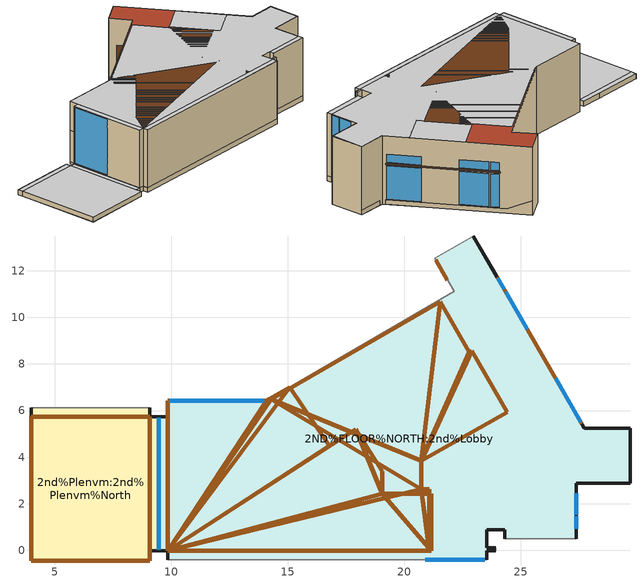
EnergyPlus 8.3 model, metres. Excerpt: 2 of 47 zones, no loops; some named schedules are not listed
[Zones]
2nd%Plenvm:2nd%Plenvm%North
 floor to 1ST%FLOOR:1st%Lobby (6): 9.08,-0.45 3.99,-0.45 3.99,5.74 9.08,5.74 z4.42; 9.47,-0.02 9.08,-0.02 9.08,5.74 9.47,5.74 z4.42; 9.08,5.74 3.99,5.74 3.99,6.13 9.08,6.13 z4.42
 wall outside (extWall_light_ashrae901_2013_zone5): 9.08,-0.45 9.08,-0.02 z4.42:4.6; 9.08,-0.45 9.08,-0.02 z4.6:4.78; 9.08,-0.02 9.47,-0.02 / 9.47,5.74 9.08,5.74 9.08,6.13 / 3.99,6.13 3.99,5.74 3.99,-0.45 z4.42:4.78
 wall to 2nd%Plenvm:2nd%Plenvm%False (66): 3.99,-0.45 9.08,-0.45 z4.42:4.78
 wall to 2ND%FLOOR%NORTH:2nd%Lobby (32): 9.47,-0.02 9.47,5.74 z4.42:4.78
 wall to 2ND%FLOOR%NORTH:2nd%Corridor (22): 9.08,6.13 7.57,6.13 z4.42:4.78
 wall to 2ND%FLOOR%NORTH:2nd%Conference%03 (22): 7.57,6.13 3.99,6.13 z4.42:4.78
 window inside (1008): 9.47,0.02 9.47,5.7 z4.46:4.74
 door inside (7): 9.08,-0.45 4,-0.45 4,5.74 9.08,5.74 z4.42
 ceiling to 2ND%FLOOR%SOUTH:2nd%Open%Office%NE (3): 3.99,-0.45 9.08,-0.45 9.08,5.74 3.99,5.74 z4.78
 ceiling to 2ND%FLOOR%SOUTH:2nd%Open%Office%NE (67): 9.08,-0.01 9.47,-0.01 9.47,5.74 9.08,5.74 z4.78; 4,5.74 9.07,5.74 9.07,6.13 4,6.13 z4.78
2ND%FLOOR%NORTH:2nd%Lobby
 floor to 1ST%FLOOR:1st%Lobby (6): 27.37,0.89 23.53,0.89 23.53,-0.02 9.85,-0.02 9.85,6.43 14.08,6.43 19.49,9.57 20.83,7.24 22.89,8.43 23.85,6.74 26.1,8.04 27.72,5.25 29.69,5.25 29.69,2.87 27.37,2.87 z4.42; 23.92,-0.02 23.53,-0.02 23.53,0.12 23.92,0.12 z4.42; 27.37,0.51 24.31,0.51 24.31,0.89 27.37,0.89 z4.42; 9.85,-0.02 9.47,-0.02 9.47,5.74 9.85,5.74 z4.42; 23.53,-0.41 9.85,-0.41 9.85,-0.02 23.53,-0.02 z4.42
 floor to 1ST%FLOOR:1st%Electrical%Room (6): 26.1,8.04 23.85,6.74 22.89,8.43 21.55,10.77 22.11,11.1 22.3,11.2 21.47,12.63 22.96,13.49 z4.42
 floor to 1ST%FLOOR:1st%Corridor (6): 22.3,11.2 22.13,11.11 21.31,12.53 21.47,12.63 z4.42
 floor to 1ST%FLOOR:1st%Elevator%Machine (6): 22.89,8.43 20.83,7.24 19.49,9.57 21.55,10.77 z4.42
 floor to 2ND%FLOOR%NORTH:2nd%Lobby (67): 23.92,-0.02 23.53,-0.02 23.53,0.12 23.92,0.12 z4.78; 23.92,-0.02 23.53,-0.02 23.53,0.12 23.92,0.12 z4.78; 27.37,0.51 24.31,0.51 24.31,0.89 27.37,0.89 z4.78; 27.37,0.51 24.31,0.51 24.31,0.89 27.37,0.89 z4.78; 9.85,-0.02 9.47,-0.02 9.47,5.74 9.85,5.74 z4.78; 9.85,-0.02 9.47,-0.02 9.47,5.74 9.85,5.74 z4.78; 23.53,-0.41 9.85,-0.41 9.85,-0.02 23.53,-0.02 z4.78; 23.53,-0.41 9.85,-0.41 9.85,-0.02 23.53,-0.02 z4.78
 wall outside (extWall_light_ashrae901_2013_zone5): 23.53,0.12 23.53,0.89 24.31,0.89 / 9.85,6.43 9.85,5.74 z4.42:4.6; 23.53,0.12 23.53,0.89 z4.78:6.96; 23.53,0.12 23.53,0.89 z4.6:4.78; 23.53,0.12 23.53,0.89 z6.96:9.15; 23.53,0.89 24.31,0.89 / 9.85,6.43 9.85,5.74 z4.6:6.96; 23.53,0.89 24.31,0.89 / 9.85,6.43 9.85,5.74 z6.96:9.14; 27.37,0.89 27.37,2.87 29.69,2.87 29.69,5.25 z4.42:9.15; 23.92,0.12 23.53,0.12 / 24.31,0.89 24.31,0.51 / 27.37,0.51 27.37,0.89 / 9.85,5.74 9.47,5.74 / 9.47,-0.02 9.85,-0.02 9.85,-0.41 / 23.53,-0.41 23.53,-0.02 23.92,-0.02 z4.42:4.78; 23.92,0.12 23.53,0.12 / 24.31,0.89 24.31,0.51 / 27.37,0.51 27.37,0.89 / 9.85,5.74 9.47,5.74 / 9.47,-0.02 9.85,-0.02 9.85,-0.41 / 23.53,-0.41 23.53,-0.02 23.92,-0.02 z4.78:9.15; 29.69,5.25,4.73 27.94,5.25,4.73 27.94,5.25,4.42 27.72,5.25,4.42 27.72,5.25,9.15 29.69,5.25,9.15; 27.72,5.25,4.42 27.61,5.44,4.42 27.61,5.44,4.73 23.79,12.06,4.73 22.96,13.49,5.43 22.96,13.49,9.15 27.72,5.25,9.15
 wall to 2nd%Plenvm:2nd%Plenvm%False (51): 24.31,0.51 27.37,0.51 z4.42:4.78
 wall to 2nd%Plenvm:2nd%Plenvm%False (65): 9.85,-0.41 23.53,-0.41 z4.42:4.78
 wall to 2ND%FLOOR%SOUTH:2nd%Open%Office%NE (22): 9.47,5.74 9.47,-0.01 / 9.86,-0.41 23.53,-0.41 z4.78:9.14
 wall to 2ND%FLOOR%SOUTH:2nd%Conference%02 (52): 24.31,0.51 27.37,0.51 z4.78:9.14
 wall to 2ND%FLOOR%SOUTH:2nd%Conference%02 (22): 23.92,-0.01 23.92,0.11 z4.78:9.14
 wall ground (extWall_light_ashrae901_2013_zone5): 29.69,5.25 27.94,5.25 z4.42:4.73; 27.61,5.44,4.42 22.96,13.49,4.42 22.96,13.49,5.43 23.79,12.06,4.73 27.61,5.44,4.73
 wall to 2ND%FLOOR%NORTH:2nd%Restrooms (21): 22.96,13.49 21.31,12.53 z4.42:9.15
 wall to 2ND%FLOOR%NORTH:2nd%Corridor (21): 21.31,12.53 22.13,11.11 14.08,6.43 9.85,6.43 z4.42:9.15
 window inside (1006): 9.47,5.65 9.47,0.07 z4.87:9.05; 20.9,-0.41 23.44,-0.41 z4.87:7.22; 13.99,6.43 9.92,6.43 z4.79:9.08
 window (ext_win_ashrae901_zone5): 27.37,0.94 27.37,1.46 / 27.37,1.54 27.37,2.45 z4.46:9.1; 25.27,9.48 24.35,11.09 / 24.28,11.2 24.01,11.67 / 27.57,5.5 26.49,7.38 z4.79:7.1; 27.57,5.5 26.49,7.38 / 25.27,9.48 24.35,11.09 / 24.28,11.2 24.01,11.67 z7.33:7.92
 door inside (7): 19.05,2.42 17.91,5.2 19.05,3.4 z4.42; 21.16,-0.02 19.05,2.42 21.16,2.42 z4.42; 21.16,-0.02 9.85,-0.02 19.05,2.42 z4.42; 19.05,2.42 9.85,-0.02 17.91,5.2 z4.42; 16.78,4.48 17.91,5.2 9.85,-0.02 z4.42; 16.78,4.48 9.85,-0.02 15.08,7.01 z4.42; 9.85,-0.02 14.08,6.42 15.08,7.01 z4.42; 9.85,-0.02 9.86,6.42 14.08,6.42 z4.42; 20.73,3.85 24.42,5.93 22.9,8.57 z9.15; 20.73,3.85 22.9,8.57 22.79,8.51 z9.15; 20.73,3.85 22.79,8.51 21.55,10.67 z9.15; 14.29,6.48 20.73,3.85 21.55,10.67 z9.15; 14.29,6.48 20.73,2.63 20.73,3.85 z9.15; 21.08,-0.02 21.08,2.63 20.73,2.63 z9.15; 9.85,-0.02 21.08,-0.02 20.73,2.63 z9.15; 9.85,-0.02 20.73,2.63 14.29,6.48 z9.15; 9.85,-0.02 14.29,6.48 14.17,6.48 z9.15; 9.85,-0.02 14.17,6.48 14.08,6.42 z9.15; 9.85,-0.02 14.08,6.42 9.86,6.42 z9.15
 door (75): 27.61,5.44 23.98,11.72 z7.16:7.27
 door inside (25): 21.35,12.47 21.85,11.6 z4.72:7.15
 ceiling to 3RD%FLOOR%LOWER:3rd%Lower%Lobby (5): 9.85,-0.02 23.53,-0.02 23.53,0.89 27.35,0.89 27.35,2.89 29.68,2.89 29.68,5.23 27.71,5.23 26.84,6.73 24.68,5.49 22.9,8.57 22.79,8.51 21.55,10.67 14.29,6.48 14.17,6.48 14.08,6.43 9.85,6.43 z9.15
 ceiling to 3RD%FLOOR%LOWER:3rd%Lower%Vestibule (5): 24.68,5.49 26.84,6.73 25.05,9.82 22.9,8.57 z9.15
 ceiling to 3RD%FLOOR%LOWER:3rd%Lower%Lobby (67): 23.53,-0.02 23.92,-0.02 23.92,0.12 23.53,0.12 z9.15; 24.31,0.51 27.35,0.51 27.35,0.89 24.31,0.89 z9.15; 9.47,-0.02 9.85,-0.02 9.85,5.74 9.47,5.74 z9.15; 9.85,-0.38 23.53,-0.38 23.53,-0.02 9.85,-0.02 z9.15
 roof outside (roof_light_ashrae901_2013_zone5): 14.17,6.48 14.29,6.48 21.55,10.67 22.79,8.51 25.05,9.82 27.71,5.23 29.68,5.23 29.68,2.89 27.35,2.89 27.35,0.89 27.37,0.89 27.37,2.87 29.69,2.87 29.69,5.25 27.72,5.25 22.96,13.49 21.31,12.53 22.13,11.11 z9.15; 9.85,-0.41 23.53,-0.41 23.53,-0.38 9.85,-0.38 z9.15
[Building]
Building: North Axis {deg}=0; Terrain=Suburbs; Loads Convergence Tolerance Value=0.4; Temperature Convergence Tolerance Value {deltaC}=0.4; Solar Distribution=FullExterior; Maximum Number of Warmup Days=25; Minimum Number of Warmup Days=6
[Site:GroundTemperature:BuildingSurface]
14, 14, 14, 14, 14, 14, 14, 14, 14, 14, 14, 14
[Site:GroundReflectance]
0.2, 0.2, 0.2, 0.2, 0.2, 0.2, 0.2, 0.2, 0.2, 0.2, 0.2, 0.2
[SizingPeriod:DesignDay] Day of Month=15; Dry-Bulb Temperature Range Modifier Type=DefaultMultipliers; Humidity Condition Type=Wetbulb; Barometric Pressure {Pa}=96923.6; Wind Direction {deg}=0; Rain Indicator=No; Snow Indicator=No; Solar Model Indicator=ASHRAEClearSky; ASHRAE Clear Sky Optical Depth for Beam Irradiance (taub)=0; ASHRAE Clear Sky Optical Depth for Diffuse Irradiance (taud)=0
Name | Month | Day Type | Maximum Dry-Bulb Temperature {C} | Daily Dry-Bulb Temperature Range {deltaC} | Wetbulb or DewPoint at Maximum Dry-Bulb {C} | Wind Speed {m/s} | Daylight Saving Time Indicator | Sky Clearness
Summer Design Day in Phipps_CSL_Building | 7 | SummerDesignDay | 31.7 | 10.5 | 22.5 | 0 | Yes | 0.98
Winter Design Day in Phipps_CSL_Building | 1 | WinterDesignDay | -16.8 | 0 | -16.8 | 12.7 | No | 0
[Site:GroundReflectance:SnowModifier]
1, 1
[Site:Location]
Phipps_CSL_Building: Latitude {deg}=40.5; Longitude {deg}=-80.22; Time Zone {hr}=-5; Elevation {m}=373
[Site:GroundTemperature:Deep]
14.89, 14.89, 14.89, 14.89, 14.89, 14.89, 14.89, 14.89, 14.89, 14.89, 14.89, 14.89
[Material]
Name | Roughness | Thickness {m} | Conductivity {w/m-K} | Density {kg/m3} | Specific Heat {J/kg-K} | Thermal Emittance | Solar Absorptance | Visible Absorptance | Conductivity {W/m-K} | Thermal Absorptance
MW Glass Wool (rolls)_0.2047 | Rough | .2047 | 0.04 | 12 | 840 | 0.9 | 0.6 | 0.6
Gypsum Plastering_0.013 | Rough | .013 | 0.4 | 1000 | 1000 | 0.9 | 0.5 | 0.5
Lightweight Metallic Cladding_0.006 | Rough | .006 | 0.29 | 1250 | 1000 | 0.9 | 0.4 | 0.4
3_1_10014 | Rough | 0.003 |  | 288 | 1380 |  | 0.7 | 0.7 | 0.06 | 0.9
3_2_10013 | Rough | 0.0381 |  | 1200 | 1000 |  | 0.7 | 0.7 | 0.38 | 0.9
5_1_10007 | Rough | 0.1397 |  | 2240 | 836.8 |  | 0.7 | 0.7 | 1.311 | 0.9
7_1_400 | Rough | 0.2 |  | 12 | 840 |  | 0.7 | 0.7 | 0.1 | 0.9
13_5_10001 | Smooth | 0.0159 |  | 784.9 | 830 |  | 0.92 | 0.92 | 0.16 | 0.9
21_2_10002 | Rough | 0.0762 |  | 240 | 1260 |  | 0.6 | 0.6 | 0.063 | 0.9
25_1_108 | Rough | 0.035 |  | 700 | 2390 |  | 0.5 | 0.5 | 0.19 | 0.9
27_4_66 | Rough | 0.013 |  | 1000 | 1000 |  | 0.5 | 0.5 | 0.4 | 0.9
31_2_6 | Rough | 0.115 |  | 1700 | 800 |  | 0.7 | 0.7 | 0.62 | 0.9
51_1_10017 | Rough | 0.0254 |  | 650 | 2000 |  | 0.7 | 0.7 | 0.14 | 0.9
51_2_10012 | Rough | 0.0762 |  | 43 | 1210 |  | 0.7 | 0.7 | 0.03 | 0.9
51_3_10001 | Smooth | 0.015 |  | 784.9 | 830 |  | 0.92 | 0.92 | 0.16 | 0.9
51_5_10009 | MediumRough | 0.101 |  | 48.1 | 1380 |  | 0.7 | 0.7 | 0.039 | 0.9
51_6_10007 | Rough | 0.139 |  | 2240 | 836.8 |  | 0.7 | 0.7 | 1.311 | 0.9
65_1_10007 | Rough | 0.1524 |  | 2240 | 836.8 |  | 0.7 | 0.7 | 1.311 | 0.9
75_1_45 | Rough | 0.002 |  | 2800 | 880 |  | 0.3 | 0.3 | 160 | 0.3
75_2_10009 | MediumRough | 0.0508 |  | 48.1 | 1380 |  | 0.7 | 0.7 | 0.039 | 0.9
75_3_10010 | Smooth | 0.01905 |  | 544 | 1210 |  | 0.92 | 0.92 | 0.12 | 0.9
Asphalt_0.01 | Rough | .01 | 0.7 | 2100 | 1000 | 0.9 | 0.85 | 0.9
Plasterboard_0.013 | Rough | .013 | 0.25 | 2800 | 896 | 0.9 | 0.5 | 0.5
XPS Extruded Polystyrene  - CO2 Blowing_0.11 | Rough | 0.11 | 0.034 | 35 | 1400 | 0.9 | 0.6 | 0.6
[WindowProperty:FrameAndDivider] Frame Outside Projection {m}=0; Frame Inside Projection {m}=0; Frame Conductance {W/m2-K}=9.5; Ratio of Frame-Edge Glass Conductance to Center-Of-Glass Conductance=1; Frame Solar Absorptance=0.5; Frame Visible Absorptance=0.5; Frame Thermal Hemispherical Emissivity=0.9; Divider Type=DividedLite; Divider Width {m}=0; Number of Horizontal Dividers=0; Number of Vertical Dividers=0; Divider Outside Projection {m}=0; Divider Inside Projection {m}=0; Divider Conductance {W/m2-K}=0; Ratio of Divider-Edge Glass Conductance to Center-Of-Glass Conductance=1; Divider Solar Absorptance=0; Divider Visible Absorptance=0; Divider Thermal Hemispherical Emissivity=0.9; Outside Reveal Solar Absorptance=0.5; Inside Sill Depth {m}=0; Inside Sill Solar Absorptance=0.5; Inside Reveal Depth {m}=0; Inside Reveal Solar Absorptance=0.5
Name | Frame Width {m}
3 | 0.092
5 | 0.0635
6 | 0.0625
[WindowMaterial:SimpleGlazingSystem]
ext_glazing_zone_5: U-Factor=2.16; Solar Heat Gain Coefficient=0.38; Visible Transmittance=0.418
[Construction]
3: 3_1_10014, 3_2_10013
5; 6: 5_1_10007
7: 7_1_400
extWall_light_ashrae901_2013_zone5: Lightweight Metallic Cladding_0.006, XPS Extruded Polystyrene  - CO2 Blowing_0.11, Gypsum Plastering_0.013
21; 22: 13_5_10001, 21_2_10002, 13_5_10001
25: 25_1_108
32: 27_4_66, 31_2_6, 27_4_66
51: 51_1_10017, 51_2_10012, 51_3_10001, 51_RVAL_4, 51_5_10009, 51_6_10007
52: 51_6_10007, 51_5_10009, 52_RVAL_3, 51_3_10001, 51_2_10012, 51_1_10017
65; 66: 65_1_10007
67: 67_RVAL_1
roof_light_ashrae901_2013_zone5: Asphalt_0.01, MW Glass Wool (rolls)_0.2047, 10_RVAL_3, Plasterboard_0.013
75: 75_1_45, 75_2_10009, 75_3_10010, 75_1_45, 75_RVAL_5, 75_1_45
ext_win_ashrae901_zone5: ext_glazing_zone_5
1006: 40, 1024, 2
1008: 38, 1002, 2
[WindowMaterial:Glazing] Optical Data Type=SpectralAverage; Thickness {m}=0.003; Infrared Transmittance at Normal Incidence=0; Front Side Infrared Hemispherical Emissivity=0.84; Conductivity {W/m-K}=0.9; Dirt Correction Factor for Solar and Visible Transmittance=1
Name | Solar Transmittance at Normal Incidence | Front Side Solar Reflectance at Normal Incidence | Back Side Solar Reflectance at Normal Incidence | Visible Transmittance at Normal Incidence | Front Side Visible Reflectance at Normal Incidence | Back Side Visible Reflectance at Normal Incidence | Back Side Infrared Hemispherical Emissivity
2 | 0.837 | 0.075 | 0.075 | 0.898 | 0.081 | 0.081 | 0.84
38 | 0.74 | 0.09 | 0.1 | 0.82 | 0.11 | 0.12 | 0.2
40 | 0.63 | 0.19 | 0.22 | 0.85 | 0.056 | 0.079 | 0.1
[Material:NoMass] Roughness=Rough; Solar Absorptance=0.7; Visible Absorptance=0.7
Name | Material | Resistance {m2-K/w} | Thermal Emittance | Thermal Resistance {m2-K/W} | Thermal Absorptance
 | 10_RVAL_3 | .18 | 0.9
51_RVAL_4; 52_RVAL_3; 75_RVAL_5 |  |  |  | 0.15 | 0.9
67_RVAL_1 |  |  |  | 999 | 0.9
[WindowMaterial:Gas]
Name | Gas Type | Thickness {m}
1002 | Air | 0.013
1024 | Krypton | 0.02
[Exterior:Lights]
Exterior Facade Lighting: Schedule=calibratedExteriorLighting; Design Level {W}=2560; Control Option=ScheduleNameOnly
[Zone] Type=1; Multiplier=1; Ceiling Height {m}=Autocalculate; Floor Area {m2}=autocalculate
Name | Zone Inside Convection Algorithm
2nd%Plenvm:2nd%Plenvm%North | AdaptiveConvectionAlgorithm
2ND%FLOOR%NORTH:2nd%Lobby | TARP
[EnergyManagementSystem:Program]
StochasticSch: SET SclOff = 0.075; SET RdmNorm_EquiOff = @RandomNormal 5 1 0 10; SET RdmNorm_EquiOff = RdmNorm_EquiOff - 5; SET EquiOffRaw = RdmNorm_EquiOff * SclOff + OffOccpSch; SET SclCof = 0.075; SET RdmNorm_EquiCof = @RandomNormal 5 1 0 10; SET RdmNorm_EquiCof = RdmNorm_EquiCof - 5; SET EquiCofRaw = RdmNorm_EquiCof * SclCof + CofOccpSch; SET SclCls = 0.075; SET RdmNorm_EquiCls = @RandomNormal 5 1 0 10; SET RdmNorm_EquiCls = RdmNorm_EquiCls - 5; SET EquiClsRaw = RdmNorm_EquiCls * SclCls + ClsOccpSch; SET EquiOffPrcd = @Min (@Max EquiOffRaw 0.0) 1.0; SET EquiCofPrcd = @Min (@Max EquiCofRaw 0.0) 1.0; SET EquiClsPrcd = @Min (@Max EquiClsRaw 0.0) 1.0; IF EquiOffPrcd <= 0.1; SET EquiOffPrcd = 0.1; ENDIF; IF EquiCofPrcd <= 0.1; SET EquiCofPrcd = 0.1; ENDIF; IF EquiClsPrcd <= 0.1; SET EquiClsPrcd = 0.1; ENDIF; SET Set_off_equiSch = EquiOffPrcd; SET Set_cof_equiSch = EquiCofPrcd; SET Set_cls_equiSch = EquiClsPrcd
[EnergyManagementSystem:Sensor]
OffOccpSch: StoOffOccpSch; Schedule Value
ClsOccpSch: StoClsOccpSch; Schedule Value
CofOccpSch: StoCofOccpSch; Schedule Value
BaseZnHeatingSch: ZoneHeatingSetpoint; Schedule Value
BaseZnCoolingSch: ZoneCoolingSetpoint; Schedule Value
BaseZnHeatingSchCls: ZoneHeatingSetpointCls; Schedule Value
BaseZnCoolingSchCls: ZoneCoolingSetpointCls; Schedule Value
Pmv_1stFloor1stCof: People 1ST%FLOOR:1st%Conference; Zone Thermal Comfort Fanger Model Pmv
Pmv_1stFloor1stOpenNE: People 1ST%FLOOR:1st%Research%Open%NE; Zone Thermal Comfort Fanger Model Pmv
Pmv_1stFloor1stCls: People 1ST%FLOOR:1st%Classroom; Zone Thermal Comfort Fanger Model Pmv
Pmv_1stFloor1stOpenNW: People 1ST%FLOOR:1st%Research%Open%NW; Zone Thermal Comfort Fanger Model Pmv
Pmv_1stFloor1stOpenNM: People 1ST%FLOOR:1st%Research%Open%NM; Zone Thermal Comfort Fanger Model Pmv
Pmv_1stFloor1stVol: People 1ST%FLOOR:1st%Volunteer%Area; Zone Thermal Comfort Fanger Model Pmv
Pmv_1stFloor1stOpenSW: People 1ST%FLOOR:1st%Research%Open%SW; Zone Thermal Comfort Fanger Model Pmv
Pmv_1stFloor1stOpenSM: People 1ST%FLOOR:1st%Research%Open%SM; Zone Thermal Comfort Fanger Model Pmv
Pmv_1stFloor1stOpenSE: People 1ST%FLOOR:1st%Research%Open%SE; Zone Thermal Comfort Fanger Model Pmv
Pmv_2ndFloor2ndOpenNE: People 2ND%FLOOR%SOUTH:2nd%Open%Office%NE; Zone Thermal Comfort Fanger Model Pmv
Pmv_2ndFloor2ndCof02: People 2ND%FLOOR%SOUTH:2nd%Conference%02; Zone Thermal Comfort Fanger Model Pmv
Pmv_2ndFloor2ndOpenSW: People 2ND%FLOOR%SOUTH:2nd%Open%Office%SW; Zone Thermal Comfort Fanger Model Pmv
Pmv_2ndFloor2ndOpenSMW: People 2ND%FLOOR%SOUTH:2nd%Open%Office%SMW; Zone Thermal Comfort Fanger Model Pmv
Pmv_2ndFloor2ndOpenSM: People 2ND%FLOOR%SOUTH:2nd%Open%Office%SM; Zone Thermal Comfort Fanger Model Pmv
Pmv_2ndFloor2ndOpenSE: People 2ND%FLOOR%SOUTH:2nd%Open%Office%SE; Zone Thermal Comfort Fanger Model Pmv
Pmv_2ndFloor2ndOpenSME: People 2ND%FLOOR%SOUTH:2nd%Open%Office%SME; Zone Thermal Comfort Fanger Model Pmv
Pmv_2ndFloor2ndCof01: People 2ND%FLOOR%SOUTH:2nd%Conference%01; Zone Thermal Comfort Fanger Model Pmv
Pmv_2ndFloor2ndOpenNMW: People 2ND%FLOOR%SOUTH:2nd%Open%Office%NMW; Zone Thermal Comfort Fanger Model Pmv
Pmv_2ndFloor2ndOpenNME: People 2ND%FLOOR%SOUTH:2nd%Open%Office%NME; Zone Thermal Comfort Fanger Model Pmv
Pmv_2ndFloor2ndOpenNW: People 2ND%FLOOR%SOUTH:2nd%Open%Office%NW; Zone Thermal Comfort Fanger Model Pmv
Pmv_2ndFloor2ndCof03: People 2ND%FLOOR%NORTH:2nd%Conference%03; Zone Thermal Comfort Fanger Model Pmv
Pmv_2ndFloor2ndOpenSME1: People 2ND%FLOOR%SOUTH:2nd%Open%Office%SME1; Zone Thermal Comfort Fanger Model Pmv
[Exterior:FuelEquipment]
ExteriorEquipment: Fuel Use Type=Electricity; Schedule=calibratedExteriorEquipment; Design Level {W}=1134.8
[Lights]
2ND%FLOOR%NORTH:2nd%Lobby General lighting: Zone or ZoneList=2ND%FLOOR%NORTH:2nd%Lobby; Schedule=pythonInteriorLighting; Design Level Calculation Method=Watts/Area; Lighting Level {W}=1579.15; Watts per Zone Floor Area {W/m2}=5.203; Return Air Fraction=0; Fraction Radiant=0.42; Fraction Visible=0.18; Fraction Replaceable=1
[People] Number of People Calculation Method=People; Fraction Radiant=0.3; Sensible Heat Fraction=AUTOCALCULATE; Activity Level Schedule=Activity Schedule; Carbon Dioxide Generation Rate {m3/s-W}=3.82E-8; Enable ASHRAE 55 Comfort Warnings=No; Mean Radiant Temperature Calculation Type=ZoneAveraged; Work Efficiency Schedule=Work efficiency; Clothing Insulation Calculation Method=ClothingInsulationSchedule; Clothing Insulation Schedule=Clothing Schedule; Air Velocity Schedule=AirVelocitySchedule; Thermal Comfort Model 1 Type=Fanger
Name | Zone or ZoneList | Number of People Schedule | Number of People
People 2nd%Plenvm:2nd%Plenvm%North | 2nd%Plenvm:2nd%Plenvm%North | alwaysZero | 0
People 2ND%FLOOR%NORTH:2nd%Lobby | 2ND%FLOOR%NORTH:2nd%Lobby | StoOffOccpSch | 3
[ZoneInfiltration:DesignFlowRate] Schedule=On; Design Flow Rate Calculation Method=AirChanges/Hour; Air Changes per Hour {1/hr}=1; Constant Term Coefficient=0.606; Temperature Term Coefficient=0.03636; Velocity Term Coefficient=0.1177; Velocity Squared Term Coefficient=0
Name | Zone or ZoneList | Design Flow Rate {m3/s}
2nd%Plenvm:2nd%Plenvm%North Infiltration | 2nd%Plenvm:2nd%Plenvm%North | 0.000691
2ND%FLOOR%NORTH:2nd%Lobby Infiltration | 2ND%FLOOR%NORTH:2nd%Lobby | 0.062516
[EnergyManagementSystem:ProgramCallingManager]
init_program_call: BeginNewEnvironment; Init
sch_set_call: BeginTimestepBeforePredictor; SetNoOccpFlag; StochasticStpt; StochasticSch
[Schedule:Compact]
calibratedExteriorEquipment: Through: 3/1, For: Alldays, Until: 01:00, 0, Until: 17:00, .058566, Until: 24:00, .098586, Through: 5/1, For: Alldays, Until: 01:00, 0, Until: 17:00, .131516, Until: 24:00, .236985, Through: 6/1, For: Alldays, Until: 01:00, 0, Until: 17:00, .153093, Until: 24:00, .255154, Through: 7/1, For: Alldays, Until: 01:00, 0, Until: 17:00, .096582, Until: 24:00, .16097, Through: 8/1, For: Alldays, Until: 01:00, 0, Until: 17:00, .357559, Until: 24:00, .595931, Through: 9/1, For: Alldays, Until: 01:00, 0, Until: 17:00, .206521, Until: 24:00, .344202, Through: 10/1, For: Alldays, Until: 01:00, 0, Until: 17:00, .377081, Until: 24:00, .628468, Through: 11/1, For: Alldays, Until: 01:00, 0, Until: 17:00, .488047, Until: 24:00, .813412, Through: 12/1, For: Alldays, Until: 01:00, 0, Until: 17:00, .422289, Until: 24:00, .703815, Through: 12/31, For: Alldays, Until: 01:00, 0, Until: 17:00, .313378, Until: 24:00, .522296
calibratedExteriorLighting: Through: 2/1, For: Alldays, Until: 09:00, .143997, Until: 18:00, 0, Until: 19:00, .882763, Until: 23:00, .845141, Until: 24:00, .444511, Through: 3/1, For: Alldays, Until: 09:00, .119946, Until: 18:00, 0, Until: 19:00, .73532, Until: 23:00, .703982, Until: 24:00, .370268, Through: 4/1, For: Alldays, Until: 09:00, .105, Until: 18:00, 0, Until: 19:00, .646, Until: 23:00, .619, Until: 24:00, .326, Through: 5/1, For: Alldays, Until: 09:00, .083, Until: 18:00, 0, Until: 19:00, .508, Until: 23:00, .487, Until: 24:00, .256, Through: 6/1, For: Alldays, Until: 09:00, .072, Until: 18:00, 0, Until: 19:00, .444, Until: 23:00, .425, Until: 24:00, .224, Through: 7/1, For: Alldays, Until: 09:00, .055, Until: 18:00, 0, Until: 19:00, .336, Until: 23:00, .322, Until: 24:00, .169, Through: 8/1, For: Alldays, Until: 09:00, .058, Until: 18:00, 0, Until: 19:00, .355, Until: 23:00, .34, Until: 24:00, .179, Through: 9/1, For: Alldays, Until: 09:00, .078, Until: 18:00, 0, Until: 19:00, .476, Until: 23:00, .456, Until: 24:00, .24, Through: 10/1, For: Alldays, Until: 09:00, .107, Until: 18:00, 0, Until: 19:00, .658, Until: 23:00, .63, Until: 24:00, .331, Through: 11/1, For: Alldays, Until: 09:00, .101, Until: 18:00, 0, Until: 19:00, .622, Until: 23:00, .595, Until: 24:00, .313, Through: 12/1, For: Alldays, Until: 09:00, .124, Until: 18:00, 0, Until: 19:00, .76, Until: 23:00, .728, Until: 24:00, .383, Through: 12/31, For: Alldays, Until: 09:00, 0.136905, Until: 18:00, 0, Until: 19:00, 0.839286, Until: 23:00, 0.803517, Until: 24:00, .422619
